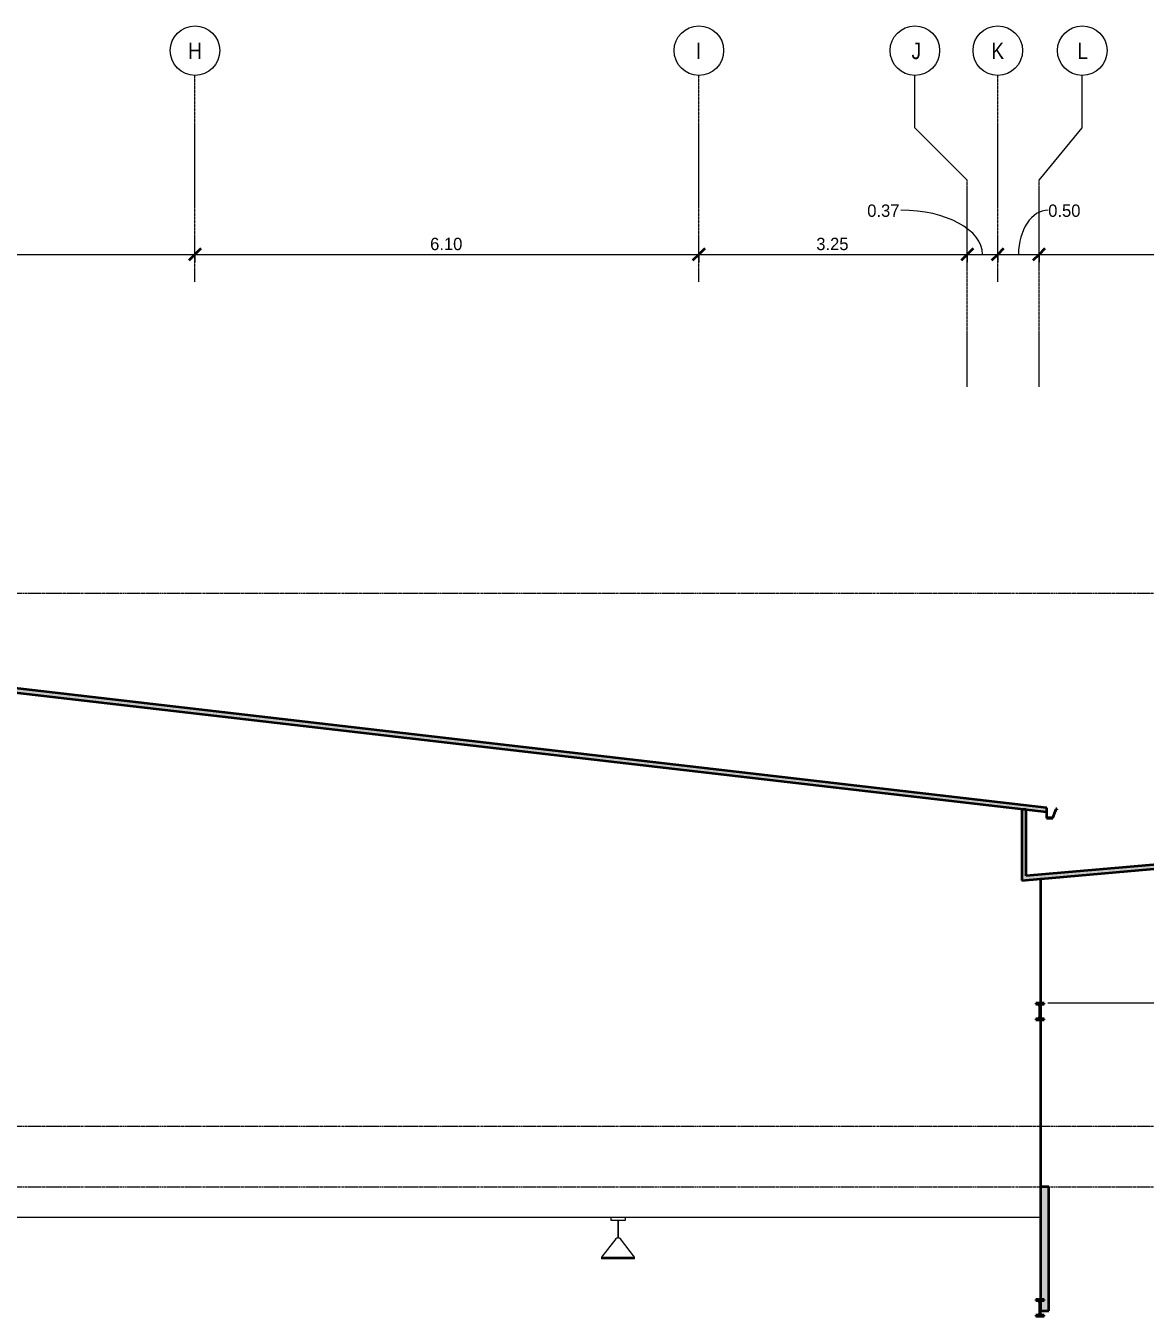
# Model space of a CAD drawing. Header units: centimetres. Extents: x 710 to 12582, y -437 to 1921.
# Drawn here: x 4874 to 6229, y 359 to 1921 of the extents above; entities that cross this region are included whole.
import ezdxf

# ---------------------------------------------------------------- set-up
doc = ezdxf.new("R2010")
doc.units = ezdxf.units.CM
doc.linetypes.add('Centre', pattern=[3.175, 0.635, -0.475, 1.59, -0.475])
doc.linetypes.add('Grid Line', pattern=[2.2225, 1.27, -0.3175, 0.3175, -0.3175])
for name, color, linetype, lineweight in [('A-ANNO-DIMS', 7, 'Continuous', 9), ('A-ANNO-DIMS-100', 7, 'Continuous', 9), ('A-CLNG', 7, 'Continuous', 9), ('A-FLOR-LEVL', 7, 'Continuous', 9), ('A-ROOF', 7, 'Continuous', 9), ('A-ROOF-MCUT', 7, 'Continuous', 35), ('A-ROOF-PATT', 7, 'Continuous', 35), ('A-WALL', 7, 'Continuous', 9), ('A-WALL-PATT', 7, 'Continuous', 35), ('E-LITE-EQPM', 7, 'Continuous', 9), ('I-WALL', 7, 'Continuous', 9), ('S-BEAM', 7, 'Continuous', 9), ('S-GRID', 7, 'Continuous', 9), ('S-GRID-IDEN', 7, 'Continuous', 9)]:
    doc.layers.add(name, color=color, linetype=linetype, lineweight=lineweight)
doc.styles.add('Century Gothic_1', font='GOTHIC.TTF', dxfattribs={"height": 15})
doc.styles.add('Saira Condensed', font='SairaCondensed-Regular.ttf', dxfattribs={"height": 20})
doc.dimstyles.new('FCA_N_Cotas_E100', dxfattribs={"dimscale": 30.48, "dimtxt": 15.662524, "dimasz": 0.492126, "dimexe": 0.656168, "dimexo": 0.656168, "dimgap": 0.032808, "dimtad": 1, "dimlfac": 0.01, "dimrnd": 0.01, "dimzin": 0, "dimdsep": 46, "dimtxsty": 'Century Gothic_1', "dimblk1": 'OBLIQUE', "dimblk2": 'OBLIQUE', "dimsah": 1, "dimcen": 0.09, "dimdle": 0.656168, "dimazin": 2, "dimtfac": 1, "dimtdec": 4, "dimtix": 1, "dimtmove": 0, "dimatfit": 3, "dimfxl": 1, "dimtvp": 1, "dimtolj": 1, "dimtzin": 0, "dimarcsym": 2})
doc.dimstyles.new('FCA_N_Cotas_E100_1', dxfattribs={"dimscale": 30.48, "dimtxt": 15.662524, "dimasz": 0.492126, "dimexe": 0.656168, "dimexo": 0.656168, "dimgap": 0.032808, "dimtad": 1, "dimlfac": 0.01, "dimrnd": 0.01, "dimzin": 0, "dimdsep": 46, "dimtxsty": 'Century Gothic_1', "dimblk1": 'OBLIQUE', "dimblk2": 'OBLIQUE', "dimsah": 1, "dimcen": 0.09, "dimdle": 0.656168, "dimazin": 2, "dimtfac": 1, "dimtdec": 4, "dimtix": 1, "dimtmove": 1, "dimatfit": 3, "dimfxl": 1, "dimtvp": 1, "dimtolj": 1, "dimtzin": 0, "dimarcsym": 2})
pattern_1 = [(45, (4660.293, 712), (-25.1447, 25.1447), []), (45, (4660.293, 750.1), (-25.1447, 25.1447), [])]

# ---------------------------------------------------------------- blocks, each defined once
blk = doc.blocks.new('M_W Shapes - 150 x 200-1740618-Sección 4')
at = {"layer": 'S-BEAM', "true_color": 0xc0c0c0}
h = blk.add_hatch(dxfattribs=at)
h.set_pattern_fill('FP_6', color=9, style=0, pattern_type=2)
h.set_pattern_definition(pattern_1)
h.paths.add_polyline_path([(6106.6, 358.9), (6106.6, 359.9), (6104, 359.9), (6102.6, 360.4), (6102.1, 361.8), (6102.1, 375.9), (6102.6, 377.3), (6104, 377.9), (6106.6, 377.9), (6106.6, 378.9), (6096.6, 378.9), (6096.6, 377.9), (6099.1, 377.9), (6100.5, 377.3), (6101.1, 375.9), (6101.1, 361.8), (6100.5, 360.4), (6099.1, 359.9), (6096.6, 359.9), (6096.6, 358.9)])
at = {"layer": 'S-BEAM', "lineweight": 35}
for p, q in [((6106.6, 378.9), (6096.6, 378.9)), ((6096.6, 378.9), (6096.6, 377.9)), ((6096.6, 377.9), (6099.1, 377.9)), ((6101.1, 375.9), (6101.1, 361.8)), ((6102.1, 361.8), (6102.1, 375.9)), ((6104, 377.9), (6106.6, 377.9)), ((6106.6, 377.9), (6106.6, 378.9)), ((6099.1, 359.9), (6096.6, 359.9)), ((6096.6, 359.9), (6096.6, 358.9)), ((6106.6, 359.9), (6104, 359.9)), ((6106.6, 358.9), (6106.6, 359.9)), ((6096.6, 358.9), (6106.6, 358.9))]:
    blk.add_line(p, q, dxfattribs=at)
for centre, start, end in [((6099.1, 375.9), 0, 90), ((6104, 375.9), 90, 180), ((6099.1, 361.8), 270, 0), ((6104, 361.8), 180, 270)]:
    blk.add_arc(centre, 1.98, start, end, dxfattribs=at)
blk = doc.blocks.new('M_W Shapes - 150 x 200-V2-Sección 4')
at = {"layer": 'S-BEAM', "true_color": 0xc0c0c0}
h = blk.add_hatch(dxfattribs=at)
h.set_pattern_fill('FP_6', color=9, style=0, pattern_type=2)
h.set_pattern_definition(pattern_1)
h.paths.add_polyline_path([(6106.6, 717.8), (6106.6, 718.8), (6104, 718.8), (6102.6, 719.4), (6102.1, 720.8), (6102.1, 734.8), (6102.6, 736.2), (6104, 736.8), (6106.6, 736.8), (6106.6, 737.8), (6096.6, 737.8), (6096.6, 736.8), (6099.1, 736.8), (6100.5, 736.2), (6101.1, 734.8), (6101.1, 720.8), (6100.5, 719.4), (6099.1, 718.8), (6096.6, 718.8), (6096.6, 717.8)])
at = {"layer": 'S-BEAM', "lineweight": 35}
for p, q in [((6106.6, 737.8), (6096.6, 737.8)), ((6096.6, 737.8), (6096.6, 736.8)), ((6096.6, 736.8), (6099.1, 736.8)), ((6101.1, 734.8), (6101.1, 720.8)), ((6102.1, 720.8), (6102.1, 734.8)), ((6104, 736.8), (6106.6, 736.8)), ((6106.6, 736.8), (6106.6, 737.8)), ((6099.1, 718.8), (6096.6, 718.8)), ((6096.6, 718.8), (6096.6, 717.8)), ((6106.6, 718.8), (6104, 718.8)), ((6106.6, 717.8), (6106.6, 718.8)), ((6096.6, 717.8), (6106.6, 717.8))]:
    blk.add_line(p, q, dxfattribs=at)
for centre, start, end in [((6099.1, 734.8), 0, 90), ((6104, 734.8), 90, 180), ((6099.1, 720.8), 270, 0), ((6104, 720.8), 180, 270)]:
    blk.add_arc(centre, 1.98, start, end, dxfattribs=at)
blk = doc.blocks.new('PQ_RVR_EST-01_ZZ_ZZ_MO_T_A_rvt-1-Sección 4')
at = {"layer": 'S-BEAM', "color": 8, "lineweight": 9, "true_color": 0x808080}
for name in ['M_W Shapes - 150 x 200-V2-Sección 4', 'M_W Shapes - 150 x 200-1740618-Sección 4']:
    blk.add_blockref(name, (0, 0), dxfattribs=at)
blk = doc.blocks.new('Lighting-Pendant-Vibia-NOTRH-5662 - Standard-1741983-Sección 4')
at = {"layer": 'E-LITE-EQPM'}
for p, q in [((5581.8, 478.2), (5581.8, 475)), ((5590.8, 478.2), (5581.8, 478.2)), ((5581.8, 475), (5590.8, 475)), ((5582.8, 478.5), (5582.8, 478.2)), ((5590.8, 478.5), (5582.8, 478.5)), ((5590.7, 475), (5590.7, 454)), ((5598.8, 478.5), (5590.8, 478.5)), ((5599.8, 478.2), (5590.8, 478.2)), ((5590.8, 475), (5599.8, 475)), ((5591, 454), (5591, 475)), ((5598.8, 478.2), (5598.8, 478.5)), ((5599.8, 475), (5599.8, 478.2)), ((5590.3, 454), (5590.4, 454)), ((5590.5, 454), (5590.8, 454)), ((5590.5, 454), (5590.7, 454)), ((5590.8, 454), (5591.2, 454)), ((5590.9, 454), (5591.2, 454)), ((5591.2, 454), (5591.3, 454)), ((5588.1, 452.7), (5570.8, 430.5)), ((5583.8, 446.3), (5583.5, 446)), ((5610.8, 430.5), (5593.6, 452.7)), ((5598.1, 446), (5597.8, 446.3)), ((5570.8, 430.5), (5570.8, 428.5)), ((5570.8, 430.5), (5590.8, 430.5)), ((5590.8, 428.5), (5570.8, 428.5)), ((5590.8, 430.5), (5610.8, 430.5)), ((5610.8, 428.5), (5590.8, 428.5)), ((5610.8, 428.5), (5610.8, 430.5))]:
    blk.add_line(p, q, dxfattribs=at)
at = {"layer": 'E-LITE-EQPM', "flags": 128}
for points in [[(5588.1, 452.7), (5588.1, 452.8), (5588.2, 452.9), (5588.3, 453), (5588.4, 453.1), (5588.5, 453.2), (5588.6, 453.3), (5588.8, 453.4), (5588.9, 453.4), (5589, 453.5), (5589.1, 453.6), (5589.2, 453.7), (5589.4, 453.7), (5589.5, 453.8), (5589.6, 453.8), (5589.7, 453.9), (5589.9, 453.9), (5590, 453.9), (5590.2, 454), (5590.3, 454), (5590.3, 454)], [(5591.3, 454), (5591.5, 454), (5591.6, 453.9), (5591.7, 453.9), (5591.9, 453.9), (5592, 453.8), (5592.1, 453.8), (5592.3, 453.7), (5592.4, 453.7), (5592.5, 453.6), (5592.6, 453.5), (5592.7, 453.5), (5592.9, 453.4), (5593, 453.3), (5593.1, 453.2), (5593.2, 453.1), (5593.3, 453), (5593.4, 452.9), (5593.5, 452.8), (5593.6, 452.7), (5593.6, 452.7)]]:
    blk.add_lwpolyline(points, dxfattribs=at)
blk = doc.blocks.new('PQ_RVR_MEP-01_ZZ_ZZ_MO_T_A_rvt-1-Sección 4')
at = {"layer": 'E-LITE-EQPM', "lineweight": 9}
blk.add_blockref('Lighting-Pendant-Vibia-NOTRH-5662 - Standard-1741983-Sección 4', (0, 0), dxfattribs=at)
blk = doc.blocks.new('Grid - 3mm-1939417-Sección 4')
at = {"layer": 'S-GRID-IDEN', "color": 253, "true_color": 0xaaaaaa}
blk.add_circle((1330.8, 1891.3), 30, dxfattribs=at)
blk = doc.blocks.new('DIMBLOCK7-Sección 4')
at = {"layer": 'A-ANNO-DIMS-100'}
for p, q in [((4468.3, 1644.5), (4468.3, 1664.5)), ((5078.5, 1644.5), (5078.5, 1664.5)), ((4468.3, 1644.5), (5078.5, 1644.5)), ((4468.3, 1644.5), (4468.3, 1635.1)), ((5078.5, 1644.5), (5078.5, 1635.1))]:
    blk.add_line(p, q, dxfattribs=at)
at = {"layer": 'A-ANNO-DIMS-100', "lineweight": 35}
for p, q in [((4468.3, 1644.5), (4460.8, 1637)), ((4468.3, 1644.5), (4475.8, 1652)), ((5078.5, 1644.5), (5071, 1637)), ((5078.5, 1644.5), (5086, 1652))]:
    blk.add_line(p, q, dxfattribs=at)
at = {"layer": 'A-ANNO-DIMS-100', "color": 0, "insert": (4753, 1664.7), "char_height": 15, "width": 48.927, "attachment_point": 1, "line_spacing_factor": 0.984502, "style": 'Century Gothic_1'}
blk.add_mtext('6.10', dxfattribs=at)
blk = doc.blocks.new('_Oblique')
at = {"color": 0, "linetype": 'ByBlock', "lineweight": -2}
blk.add_line((-0.5, -0.5), (0.5, 0.5), dxfattribs=at)
blk = doc.blocks.new('DIMBLOCK8-Sección 4')
at = {"layer": 'A-ANNO-DIMS-100'}
for p, q in [((5078.5, 1644.5), (5078.5, 1664.5)), ((5688.5, 1644.5), (5688.5, 1664.5)), ((5078.5, 1644.5), (5688.5, 1644.5)), ((5078.5, 1644.5), (5078.5, 1635.1)), ((5688.5, 1644.5), (5688.5, 1635.1))]:
    blk.add_line(p, q, dxfattribs=at)
at = {"layer": 'A-ANNO-DIMS-100', "lineweight": 35}
for p, q in [((5078.5, 1644.5), (5071, 1637)), ((5078.5, 1644.5), (5086, 1652)), ((5688.5, 1644.5), (5681, 1637)), ((5688.5, 1644.5), (5696, 1652))]:
    blk.add_line(p, q, dxfattribs=at)
at = {"layer": 'A-ANNO-DIMS-100', "color": 0, "insert": (5363.2, 1664.7), "char_height": 15, "width": 48.927, "attachment_point": 1, "line_spacing_factor": 0.984502, "style": 'Century Gothic_1'}
blk.add_mtext('6.10', dxfattribs=at)
blk = doc.blocks.new('DIMBLOCK9-Sección 4')
at = {"layer": 'A-ANNO-DIMS-100'}
for p, q in [((5688.5, 1644.5), (5688.5, 1664.5)), ((6013.5, 1644.5), (6013.5, 1664.5)), ((5688.5, 1644.5), (6013.5, 1644.5)), ((5688.5, 1644.5), (5688.5, 1635.1)), ((6013.5, 1644.5), (6013.5, 1635.1))]:
    blk.add_line(p, q, dxfattribs=at)
at = {"layer": 'A-ANNO-DIMS-100', "lineweight": 35}
for p, q in [((5688.5, 1644.5), (5681, 1637)), ((5688.5, 1644.5), (5696, 1652)), ((6013.5, 1644.5), (6006, 1637)), ((6013.5, 1644.5), (6021, 1652))]:
    blk.add_line(p, q, dxfattribs=at)
at = {"layer": 'A-ANNO-DIMS-100', "color": 0, "insert": (5830.7, 1664.7), "char_height": 15, "width": 48.927, "attachment_point": 1, "line_spacing_factor": 0.984502, "style": 'Century Gothic_1'}
blk.add_mtext('3.25', dxfattribs=at)
blk = doc.blocks.new('DIMBLOCK10-Sección 4')
at = {"layer": 'A-ANNO-DIMS-100'}
for p, q in [((6013.5, 1644.5), (6013.5, 1664.5)), ((6050.4, 1644.5), (6050.4, 1664.5)), ((6013.5, 1644.5), (6050.4, 1644.5)), ((6013.5, 1644.5), (6013.5, 1635.1)), ((6050.4, 1644.5), (6050.4, 1635.1))]:
    blk.add_line(p, q, dxfattribs=at)
at = {"layer": 'A-ANNO-DIMS-100', "lineweight": 35}
for p, q in [((6013.5, 1644.5), (6006, 1637)), ((6013.5, 1644.5), (6021, 1652)), ((6050.4, 1644.5), (6042.9, 1637)), ((6050.4, 1644.5), (6057.9, 1652))]:
    blk.add_line(p, q, dxfattribs=at)
at = {"layer": 'A-ANNO-DIMS-100'}
blk.add_ellipse((5933.2, 1644.5), major_axis=(98.8, 0), ratio=0.542593, start_param=0, end_param=1.570796, dxfattribs=at)
at = {"layer": 'A-ANNO-DIMS-100', "color": 0, "insert": (5892.4, 1705), "char_height": 15, "width": 48.927, "attachment_point": 1, "line_spacing_factor": 0.984502, "style": 'Century Gothic_1'}
blk.add_mtext('0.37', dxfattribs=at)
blk = doc.blocks.new('DIMBLOCK11-Sección 4')
at = {"layer": 'A-ANNO-DIMS-100'}
for p, q in [((6050.4, 1644.5), (6050.4, 1664.5)), ((6100.4, 1644.5), (6100.4, 1664.5)), ((6050.4, 1644.5), (6100.4, 1644.5)), ((6050.4, 1644.5), (6050.4, 1635.1)), ((6100.4, 1644.5), (6100.4, 1635.1))]:
    blk.add_line(p, q, dxfattribs=at)
at = {"layer": 'A-ANNO-DIMS-100', "lineweight": 35}
for p, q in [((6050.4, 1644.5), (6042.9, 1637)), ((6050.4, 1644.5), (6057.9, 1652)), ((6100.4, 1644.5), (6092.9, 1637)), ((6100.4, 1644.5), (6107.9, 1652))]:
    blk.add_line(p, q, dxfattribs=at)
at = {"layer": 'A-ANNO-DIMS-100'}
blk.add_ellipse((6111.5, 1644.5), major_axis=(0, 53.6), ratio=0.671772, start_param=0, end_param=1.570796, dxfattribs=at)
at = {"layer": 'A-ANNO-DIMS-100', "color": 0, "insert": (6111.5, 1705), "char_height": 15, "width": 48.927, "attachment_point": 1, "line_spacing_factor": 0.984502, "style": 'Century Gothic_1'}
blk.add_mtext('0.50', dxfattribs=at)
blk = doc.blocks.new('DIMBLOCK12-Sección 4')
at = {"layer": 'A-ANNO-DIMS-100'}
for p, q in [((6100.4, 1644.5), (6100.4, 1664.5)), ((6450.4, 1644.5), (6450.4, 1664.5)), ((6100.4, 1644.5), (6450.4, 1644.5)), ((6100.4, 1644.5), (6100.4, 1635.1)), ((6450.4, 1644.5), (6450.4, 1635.1))]:
    blk.add_line(p, q, dxfattribs=at)
at = {"layer": 'A-ANNO-DIMS-100', "lineweight": 35}
for p, q in [((6100.4, 1644.5), (6092.9, 1637)), ((6100.4, 1644.5), (6107.9, 1652)), ((6450.4, 1644.5), (6442.9, 1637)), ((6450.4, 1644.5), (6457.9, 1652))]:
    blk.add_line(p, q, dxfattribs=at)
at = {"layer": 'A-ANNO-DIMS-100', "color": 0, "insert": (6255.1, 1664.7), "char_height": 15, "width": 48.927, "attachment_point": 1, "line_spacing_factor": 0.984502, "style": 'Century Gothic_1'}
blk.add_mtext('3.50', dxfattribs=at)

msp = doc.modelspace()

# ---------------------------------------------------------------- hatches: boundary and pattern name
at = {"layer": 'A-ROOF-PATT', "lineweight": 9, "true_color": 0x9a9a9a}
for points in [[(2152.876, 966.121), (4147.358, 1196.897), (6109.62, 969.498), (6109.62, 974.531), (4147.359, 1201.93), (2152.876, 971.154)], [(6815.081, 880.075), (6815.081, 885.103), (6447.108, 923.778), (6084.681, 892.07), (6084.681, 972.388), (6079.681, 972.388), (6079.681, 886.614), (6447.064, 918.755)]]:
    msp.add_hatch(color=253, dxfattribs=at).paths.add_polyline_path(points)
at = {"layer": 'A-WALL-PATT', "lineweight": 9, "true_color": 0x9a9a9a}
for points in [[(6102.77, 515.53), (6102.77, 888.634), (6102.27, 888.59), (6102.27, 515.53)], [(6112.133, 365.309), (6112.133, 515.53), (6102.133, 515.53), (6102.133, 365.309)]]:
    msp.add_hatch(color=253, dxfattribs=at).paths.add_polyline_path(points)
at = {"layer": 'A-WALL-PATT', "lineweight": 9, "true_color": 0xc0c0c0}
h = msp.add_hatch(dxfattribs=at)
h.set_pattern_fill('FP_8', color=9, style=0, pattern_type=2)
h.set_pattern_definition([(90, (6102.765, 712.001), (-0.05576, 3e-18), [])])
h.paths.add_polyline_path([(6102.89, 515.53), (6102.825, 717.79), (6102.77, 717.79), (6102.77, 515.53)])
h.paths.add_polyline_path([(6102.89, 719.27), (6102.819, 736.282), (6102.77, 736.211), (6102.868, 719.279)])
h.paths.add_polyline_path([(6102.77, 737.79), (6102.89, 737.79), (6102.89, 888.644), (6102.77, 888.59), (6102.77, 887.99)])
at = {"layer": 'A-WALL-PATT', "lineweight": 9, "true_color": 0x808080}
h = msp.add_hatch(dxfattribs=at)
h.set_pattern_fill('FP_7', color=8, style=0, pattern_type=2)
h.set_pattern_definition([(90, (6112.119, 712.001), (-0.0912, 6e-18), [])])
h.paths.add_polyline_path([(6112.133, 365.309), (6112.329, 365.309), (6112.329, 515.53), (6112.133, 515.53)])

# ---------------------------------------------------------------- linework, layer by layer
at = {"layer": 'A-CLNG', "color": 8, "lineweight": 18, "true_color": 0x808080}
for p, q in [((6823.081, 737.79), (6110.942, 737.79)), ((5582.813, 478.53), (4843.136, 478.53)), ((6102.133, 478.53), (5598.813, 478.53))]:
    msp.add_line(p, q, dxfattribs=at)
at = {"layer": 'A-FLOR-LEVL', "color": 253, "linetype": 'Centre', "true_color": 0xaaaaaa}
for p, q in [((709.994, 1234.505), (7304.566, 1234.505)), ((709.994, 588.801), (7304.566, 588.801)), ((709.994, 515.53), (7304.566, 515.53))]:
    msp.add_line(p, q, dxfattribs=at)
at = {"layer": 'A-ROOF', "lineweight": 35}
for p, q in [((4147.358, 1196.897), (6109.62, 969.498)), ((6109.62, 974.531), (4147.359, 1201.93)), ((6084.681, 972.388), (6079.681, 972.388)), ((6079.681, 972.388), (6079.681, 886.614)), ((6084.681, 892.07), (6084.681, 972.388)), ((6447.108, 923.778), (6084.681, 892.07)), ((6102.77, 888.634), (6447.064, 918.755)), ((6079.681, 886.614), (6102.27, 888.59))]:
    msp.add_line(p, q, dxfattribs=at)
at = {"layer": 'A-ROOF-MCUT'}
for p, q in [((6109.938, 974.531), (6109.62, 974.531)), ((6109.62, 974.531), (6109.62, 962.04)), ((6109.938, 962.358), (6109.938, 974.531)), ((6120.614, 972.309), (6116.804, 962.358)), ((6117.04, 962.04), (6120.85, 971.991)), ((6121.803, 972.309), (6120.614, 972.309)), ((6122.12, 973.261), (6120.85, 973.261)), ((6120.85, 973.261), (6120.85, 972.944)), ((6120.85, 972.944), (6121.803, 972.944)), ((6120.85, 971.991), (6122.12, 971.991)), ((6121.803, 972.944), (6121.803, 972.309)), ((6122.12, 971.991), (6122.12, 973.261)), ((6109.62, 962.04), (6117.04, 962.04)), ((6116.804, 962.358), (6109.938, 962.358))]:
    msp.add_line(p, q, dxfattribs=at)
at = {"layer": 'A-WALL', "lineweight": 35}
for p, q in [((6102.27, 888.59), (6102.27, 515.53)), ((6102.77, 515.53), (6102.77, 888.634))]:
    msp.add_line(p, q, dxfattribs=at)
at = {"layer": 'I-WALL', "lineweight": 35}
for p, q in [((6102.133, 515.53), (6102.133, 365.309)), ((6112.133, 515.53), (6102.133, 515.53)), ((6112.133, 365.309), (6112.133, 515.53)), ((6102.133, 365.309), (6112.133, 365.309))]:
    msp.add_line(p, q, dxfattribs=at)
at = {"layer": 'S-GRID', "color": 253, "linetype": 'Grid Line', "true_color": 0xaaaaaa}
for p, q in [((5078.539, 1611.334), (5078.539, 1861.334)), ((5688.539, 1611.334), (5688.539, 1861.334)), ((6050.445, 1611.334), (6050.445, 1861.334)), ((6013.539, 1484.334), (6013.539, 1734.334)), ((6100.445, 1484.334), (6100.445, 1734.334))]:
    msp.add_line(p, q, dxfattribs=at)
at = {"layer": 'S-GRID', "color": 253, "true_color": 0xaaaaaa}
for p, q in [((5950.039, 1797.834), (5950.039, 1861.334)), ((6152.668, 1797.834), (6152.668, 1861.334)), ((6013.539, 1734.334), (5950.039, 1797.834)), ((6100.445, 1734.334), (6152.668, 1797.834))]:
    msp.add_line(p, q, dxfattribs=at)

# ---------------------------------------------------------------- block references
at = {"lineweight": 5}
for name in ['PQ_RVR_EST-01_ZZ_ZZ_MO_T_A_rvt-1-Sección 4', 'PQ_RVR_MEP-01_ZZ_ZZ_MO_T_A_rvt-1-Sección 4']:
    msp.add_blockref(name, (0, 0), dxfattribs=at)
at = {"layer": 'S-GRID-IDEN', "color": 253, "true_color": 0xaaaaaa}
for p in [(3747.766, 0), (4357.766, 0), (4619.266, 0), (4719.672, 0), (4821.895, 0)]:
    msp.add_blockref('Grid - 3mm-1939417-Sección 4', p, dxfattribs=at)

# ---------------------------------------------------------------- texts
at = {"layer": 'S-GRID-IDEN', "color": 253, "true_color": 0xaaaaaa, "char_height": 20, "attachment_point": 1, "style": 'Saira Condensed'}
for s, insert, width in [('H', (5070.315, 1901.014), 19.2405), ('I', (5684.915, 1901.014), 8.01687), ('J', (5946.065, 1901.014), 8.81856), ('K', (6042.871, 1901.014), 17.63712), ('L', (6146.744, 1901.014), 13.62869)]:
    msp.add_mtext(s, dxfattribs=dict(at, insert=insert, width=width))

# ---------------------------------------------------------------- dimensions: what is measured, and where the dimension line sits
at = {"layer": 'A-ANNO-DIMS'}
for base, p1, p2, override, picture, middle in [((6050.445, 1644.466), (6013.539, 1655.072), (6050.445, 1655.072), {"dimpost": '<>', "dimfxl": 36.905634}, 'DIMBLOCK10-Sección 4', (5916.899, 1694.985)), ((6100.445, 1644.466), (6050.445, 1655.072), (6100.445, 1655.072), {"dimpost": '<>', "dimfxl": 50}, 'DIMBLOCK11-Sección 4', (6135.915, 1694.985))]:
    dim = msp.add_linear_dim(base=base, p1=p1, p2=p2, dimstyle='FCA_N_Cotas_E100_1', override=override, dxfattribs=at)
    dim.commit()
    dim.dimension.update_dxf_attribs({"geometry": picture, "text_midpoint": middle, "dimtype": 160})
for base, p1, p2, override, picture, middle in [((5078.539, 1644.466), (4468.259, 1655.072), (5078.539, 1655.072), {"dimpost": '<>', "dimfxl": 610.280405}, 'DIMBLOCK7-Sección 4', (4773.399, 1653.343)), ((5688.539, 1644.466), (5078.539, 1655.072), (5688.539, 1655.072), {"dimpost": '<>', "dimfxl": 610}, 'DIMBLOCK8-Sección 4', (5383.539, 1653.343)), ((6013.539, 1644.466), (5688.539, 1655.072), (6013.539, 1655.072), {"dimpost": '<>', "dimfxl": 325}, 'DIMBLOCK9-Sección 4', (5851.039, 1653.343)), ((6450.445, 1644.466), (6100.445, 1655.072), (6450.445, 1655.072), {"dimpost": '<>', "dimfxl": 350}, 'DIMBLOCK12-Sección 4', (6275.445, 1653.343))]:
    dim = msp.add_linear_dim(base=base, p1=p1, p2=p2, dimstyle='FCA_N_Cotas_E100', override=override, dxfattribs=at)
    dim.commit()
    dim.dimension.update_dxf_attribs({"geometry": picture, "text_midpoint": middle})

doc.saveas('drawing.dxf')
